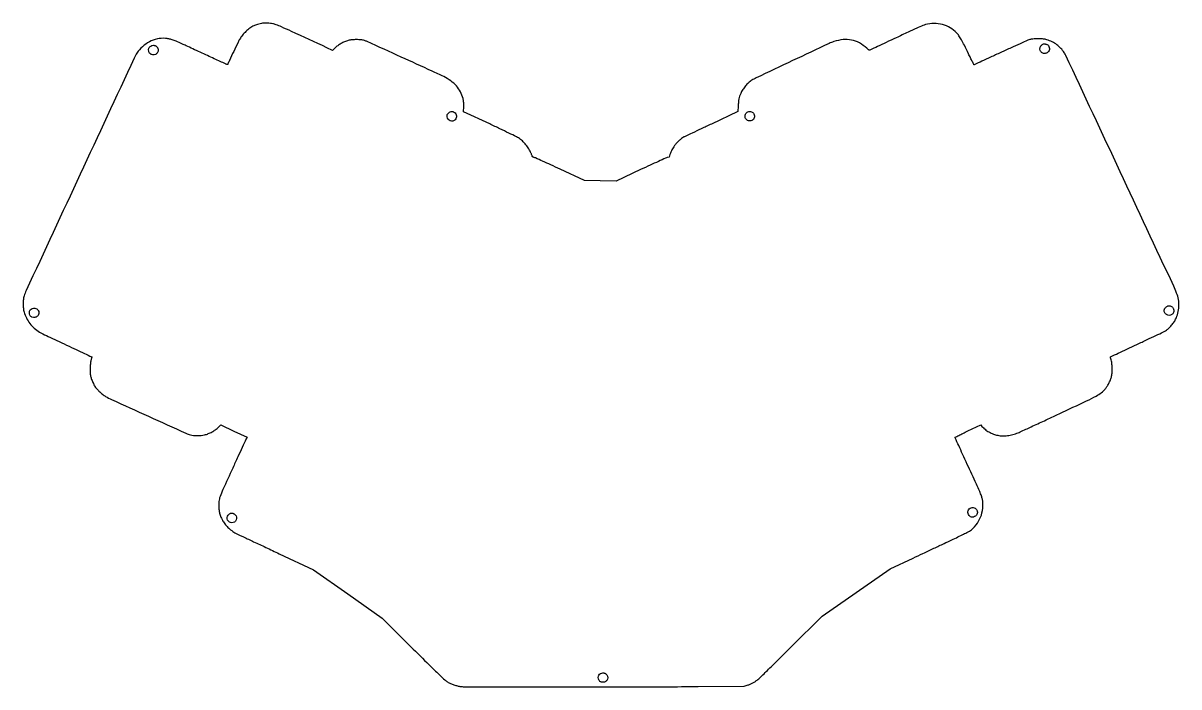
# Model space of a CAD drawing. Extents: x 0 to 2966, y 0 to 1703.
import ezdxf

# ---------------------------------------------------------------- set-up
doc = ezdxf.new("R2010")
doc.units = 0

msp = doc.modelspace()

# ---------------------------------------------------------------- linework, layer by layer
for points in [[(615, 1702.333893, 0.013185), (608.451595, 1701.124802, 0.013648), (602.051577, 1699.584057, 0.014377), (596.451535, 1697.898944, 0.035747), (592.5, 1696.263048, 0.043317), (582.350445, 1690.032588, 0.030713), (572.112542, 1681.434831, 0.030675), (562.986939, 1671.629686, 0.042687), (556.190535, 1661.756236, 0.017191), (552.084211, 1653.929302, 0.001077), (540.817848, 1630.404124, 0.001152), (529.714836, 1606.952206, 0.015494), (525.935249, 1598.229496, -0.037554), (525.302498, 1596.929474, -0.213267), (524.692199, 1596.491454, -0.140044), (523.79841, 1596.559512, -0.013657), (521.766955, 1597.374646, -0.00524), (519.3491, 1598.452602, -0.000091), (506.240918, 1604.464988, -0.00023), (490.981428, 1611.475965, -0.000153), (473.5, 1619.524039, 0.000044), (454.768009, 1628.152813, 0.000041), (435.696875, 1636.933877, 0.000041), (418.822024, 1644.700315, 0.000146), (408, 1649.676113, 0.006597), (392.7614, 1656.435175, 0.021839), (382.494085, 1660.307008, 0.030999), (374.058265, 1662.505702, 0.029753), (365.298874, 1663.682076, 0.073704), (344.755854, 1662.177069, 0.064082), (324.454232, 1654.806375, 0.063224), (306.430625, 1642.408732, 0.067901), (292.569781, 1626.164526, 0.033885), (285.38591, 1613.109557, 0.000035), (146.815535, 1315.097396, 0.000036), (8.353442, 1017.208044, 0.033127), (2.862252, 1003, 0.04885), (0.989935, 993.99276, 0.026394), (0.37177, 982.672153, 0.026305), (0.954963, 971.206769, 0.043747), (2.788948, 961.714544, 0.0483), (8.786721, 946.469355, 0.045532), (17.696392, 932.332065, 0.045542), (29.015359, 920.043988, 0.048376), (42.159289, 910.283698, 0.023471), (46.144168, 908.131936, 0.000578), (64.878041, 899.150992, 0.001251), (86.897737, 888.693736, 0.000851), (112, 876.901631, -0.000057), (136.744858, 865.325376, -0.000094), (157.606309, 855.558191, -0.000002), (176.523302, 846.696953, -0.048298), (176.681052, 846.603548, -0.306133), (176.73067, 846.465709, -0.000848), (176.217364, 844.458074, -0.004452), (175.607381, 842.173486, -0.002713), (174.848298, 839.485615, 0.024439), (173.910843, 835.514075, 0.0154), (173.188493, 830.802661, 0.012953), (172.652201, 825.200103, 0.007627), (172.28726, 818.482562, 0.021251), (172.327985, 806.768184, 0.039441), (173.510593, 797.342447, 0.040267), (176.137001, 788.349351, 0.023194), (180.647632, 778, 0.015251), (183.544867, 772.540565, 0.031407), (186.198965, 768.5, 0.027412), (189.563377, 764.495794, 0.009105), (194.911796, 759, 0.011582), (199.384767, 754.768918, 0.012755), (203.910205, 750.887482, 0.013707), (208.188208, 747.594495, 0.024757), (211.888408, 745.174979, 0.025846), (227.219002, 737.2342, 0.000366), (321.723036, 694.405373, 0.00025), (418.278342, 650.790063, 0.038966), (429.5, 646.746068, 0.042044), (437.479338, 645.261435, 0.023035), (447.41647, 644.725755, 0.023021), (457.392049, 645.107431, 0.040866), (465.5, 646.465543, 0.032094), (475.530795, 649.698777, 0.032315), (485.041524, 654.183099, 0.032187), (493.929944, 659.874655, 0.031286), (502.103843, 666.710037), (507.707686, 672.02562), (541.30194, 656.362781), (574.896194, 640.699941), (573.571251, 638.099971, 0.00968), (572.573014, 636.043647, 0.000045), (562.639832, 614.526241, 0.000213), (551.357843, 590.053757, 0.000135), (538.21847, 561.5, 0.001151), (513.050731, 506.434418, 0.020033), (505.624373, 488.178075, 0.057565), (502.739743, 475.928536, 0.04115), (502.26038, 461.842757, 0.029383), (503.488532, 450.406716, 0.040458), (506.010219, 440.389226, 0.039837), (510.148427, 430.792265, 0.027287), (516.26425, 420.619599, 0.040203), (523.824672, 411.197763, 0.039114), (532.860617, 403.012821, 0.035139), (543.941623, 395.63219, 0.022672), (557.684412, 388.616751, -0.00294), (565.748768, 384.893423, -0.000149), (591.903477, 372.621114, -0.000239), (622.980831, 358.009561, -0.000173), (657.582745, 341.706068), (745.66549, 300.166594), (833.582745, 238.483669), (921.5, 176.800743), (1001.5, 97.147763, 0.000512), (1048.171477, 50.773857, 0.004225), (1069.603336, 29.878462, 0.007824), (1082.39237, 17.997009, 0.050365), (1089.5, 12.789277, 0.028069), (1097.135627, 8.857017, 0.021474), (1105.872177, 5.402911, 0.021466), (1114.877247, 2.709456, 0.027963), (1123.322359, 1.069545, 0.033866), (1136.114543, 0.196017, 0.000058), (1355.043592, 0.117809, 0.000524), (1562.504475, 0.285506, 0.000946), (1732.5, 0.922956), (1850.5, 1.588753), (1858.5, 4.354012, 0.019848), (1865.583702, 7.121844, 0.019515), (1872.466621, 10.456924, 0.019428), (1879.098305, 14.334377, 0.019252), (1885.429816, 18.726058, 0.032062), (1889.733254, 22.417763, 0.000495), (1913.070008, 45.234293, 0.001322), (1940.093655, 71.848306, 0.000874), (1971, 102.554719), (2050.5, 181.817158), (2137.829348, 242.488724), (2225.158696, 303.160289), (2283.829348, 330.681597, 0.000029), (2309.252489, 342.608908, 0.000022), (2337.150161, 355.700601, 0.000022), (2363.339697, 367.993518, 0.000051), (2382.958433, 377.205735, 0.002208), (2398.859377, 384.760098, 0.002987), (2413.160036, 391.737208, 0.002016), (2425.095677, 397.709037, 0.032717), (2428.958433, 399.989755, 0.077043), (2445.415815, 415.400037, 0.070942), (2456.993421, 435.48935, 0.070185), (2462.581406, 458.222375, 0.072612), (2461.561708, 481.341337, 0.037515), (2459.191846, 490.107141, 0.016813), (2454.842723, 501.232354, 0.006172), (2446.324668, 520.377226, 0.000486), (2422.988903, 571, -0.000496), (2411.018317, 596.969513, -0.000808), (2400.914128, 619.041257, -0.000085), (2391.917189, 638.787372, -0.077937), (2391.646827, 639.757472, -0.311606), (2392.046251, 640.510113, -0.001279), (2400.870886, 645.061733, -0.005302), (2411.35352, 650.295013, -0.002854), (2424.380403, 656.535125), (2457.260805, 672.055305), (2460.645459, 668.101098, 0.052894), (2468.366253, 660.804454, 0.034861), (2478.583002, 654.084755, 0.034286), (2489.899775, 648.70801, 0.043955), (2500.95416, 645.443611, 0.044633), (2513.070022, 644.104448, 0.0357), (2526.192037, 644.767565, 0.034004), (2539.757024, 647.374161, 0.031547), (2553.198079, 651.841782, 0.012393), (2558.564417, 654.166228, 0.000218), (2587.230342, 667.451222, 0.000549), (2620.600225, 682.978421, 0.000366), (2658.798832, 700.837516, 0.000849), (2729.090611, 733.909635, 0.01246), (2753.529939, 746.213061, 0.036924), (2766.816535, 754.63813, 0.059152), (2776.565216, 763.850119, 0.033585), (2781.245759, 770.291455, 0.019782), (2785.989745, 778.544823, 0.019804), (2790.047885, 787.108842, 0.034956), (2792.604591, 794.5, 0.044554), (2794.484921, 805.191075, 0.027992), (2794.854119, 817.88379, 0.027942), (2793.800468, 830.58626, 0.043194), (2791.345414, 841.314783, -0.011877), (2790.788829, 843.196803, -0.017816), (2790.401393, 844.865312, -0.012926), (2790.171223, 846.233381, -0.235787), (2790.307173, 846.640506, -0.086405), (2790.780948, 846.973768, -0.000031), (2810.446972, 856.245925, -0.000511), (2832.297465, 866.519082, -0.000311), (2858.1507, 878.622314, 0.000552), (2884.251583, 890.856871, 0.000839), (2906.906841, 901.553327, 0.000299), (2926.426032, 910.823527, 0.021529), (2929.576909, 912.492203, 0.043229), (2937.514463, 918.117002, 0.031806), (2945.283606, 925.597755, 0.031308), (2952.186804, 934.167213, 0.037269), (2957.532607, 943.064749, 0.056884), (2963.342359, 958.839845, 0.050375), (2965.761263, 976.185107, 0.049895), (2964.66914, 993.832087, 0.053363), (2960.08953, 1010.5, 0.015651), (2952.510915, 1028.126378, 0.000028), (2815.249148, 1321.65286, 0.000013), (2675.937107, 1619.500909, 0.033493), (2671.520484, 1627.5, 0.047475), (2663.162672, 1638.129467, 0.044307), (2652.767981, 1647.265445, 0.04295), (2640.597882, 1654.670786, 0.039152), (2626.964757, 1660.155986, 0.0205), (2622.342843, 1661.401689, 0.029841), (2618.178554, 1662.084862, 0.020931), (2612.999311, 1662.401639, 0.005194), (2604.5, 1662.476786, 0.005937), (2596.874512, 1662.374427, 0.015004), (2591.3358, 1662.067805, 0.020068), (2586.941837, 1661.513715, 0.026843), (2583.020416, 1660.639917, 0.035982), (2578.443482, 1658.995856, 0.00093), (2558.521157, 1650.131416, 0.001967), (2535.175645, 1639.581317, 0.001342), (2508.717671, 1627.413131, -0.000392), (2482.662748, 1615.370293, -0.000646), (2460.612745, 1605.2341, -0.000038), (2440.739279, 1596.131342, -0.115796), (2440.197255, 1596.022102, -0.274392), (2439.793149, 1596.279579, -0.000421), (2435.739194, 1604.318732, -0.003047), (2431.226231, 1613.424669, -0.001856), (2426, 1624.23491, 0.004362), (2415.388117, 1645.907215, 0.013505), (2407.705803, 1660.27309, 0.019821), (2401.377868, 1670.417764, 0.037405), (2395.375263, 1677.961388, 0.075173), (2379.238368, 1690.846883, 0.066791), (2359.360437, 1699.026774, 0.064926), (2337.485014, 1701.827393, 0.063954), (2315.505542, 1698.952306, 0.038023), (2309.234663, 1696.777628, 0.002988), (2293.062945, 1689.637115, 0.003295), (2271.031271, 1679.576471, 0.001261), (2240.505542, 1665.299491, -0.000119), (2214.726514, 1653.170729, -0.000194), (2192.815528, 1642.878574, -0.000021), (2173.240187, 1633.693805, -0.017264), (2172.249447, 1633.270085, -0.233371), (2171.476473, 1633.339001, -0.016028), (2169.58544, 1634.576626, -0.020209), (2167.350178, 1636.282861, -0.013629), (2164.936583, 1638.398227, 0.060402), (2146.043584, 1652.064966, 0.076752), (2125.866943, 1659.484512, 0.075198), (2104.064101, 1660.55513, 0.055226), (2080.364714, 1655.469398, 0.029576), (2068.372863, 1650.667703, 0.000233), (1974.766498, 1606.546557, 0.000226), (1881.059679, 1562.272696, 0.030527), (1870.064134, 1556.224728, 0.042457), (1861.647535, 1549.84269, 0.033121), (1853.647555, 1541.608012, 0.032833), (1846.726279, 1532.294185, 0.039283), (1841.5365, 1522.678451, 0.024751), (1838.739461, 1515.400127, 0.030292), (1836.888239, 1508.351644, 0.026309), (1835.734017, 1500.37314, 0.012932), (1835.065444, 1490.133682), (1834.5, 1475.767365), (1766.5, 1443.93397, 0.000215), (1740.141761, 1431.580853, 0.000328), (1717.26751, 1420.830265, 0.000113), (1697.518204, 1411.527096, 0.0087), (1694.389397, 1409.985276, 0.051991), (1689.370207, 1406.702994, 0.01735), (1682.751176, 1400.924188, 0.017783), (1676.295498, 1394.434976, 0.032656), (1671.598621, 1388.649951, 0.016522), (1667.93096, 1383.095961, 0.02075), (1664.925039, 1377.71062, 0.020787), (1662.379976, 1372.102591, 0.016681), (1660.100139, 1365.878299), (1657.922329, 1359.256598), (1652.711165, 1357.745799, 0.034824), (1648.967873, 1356.371755, 0.000701), (1630.570115, 1348.093503, 0.001658), (1609.115106, 1338.31762, 0.001113), (1584.655183, 1327.008465), (1521.810365, 1297.78193), (1481.158453, 1298.524643), (1440.506541, 1299.267355), (1378.503271, 1328.070194, 0.001267), (1354.398277, 1339.193675, 0.001907), (1333.318148, 1348.75947, 0.00075), (1315.178969, 1356.874765, 0.043841), (1311.75, 1358.055231, -0.017674), (1309.929878, 1358.577182, -0.026869), (1308.395313, 1359.169457, -0.025079), (1307.251154, 1359.753842, -0.268281), (1307, 1360.188233, 0.085169), (1306.889506, 1360.832201, 0.003477), (1306.086395, 1363.054314, 0.005982), (1305.081409, 1365.678593, 0.004197), (1303.889857, 1368.609935, 0.038716), (1298.074754, 1380.00484, 0.03455), (1290.370594, 1390.834355, 0.034653), (1281.276101, 1400.466627, 0.03961), (1271.313365, 1408.289366, 0.032156), (1266.327912, 1411.158318, 0.001191), (1246.831338, 1420.709107, 0.00216), (1223.687671, 1431.854744, 0.001516), (1197.538, 1444.211983), (1130.576, 1475.607394), (1130.841411, 1488.553697, 0.007315), (1130.882259, 1495.514265, 0.019031), (1130.647798, 1500.518379, 0.023458), (1130.074745, 1504.84154, 0.01797), (1129.059255, 1509.5, 0.059823), (1122.436687, 1526.570951, 0.058713), (1111.928114, 1541.707287, 0.055258), (1097.558463, 1554.72927, 0.043348), (1079.5, 1565.534235, 0.005801), (1049.657318, 1579.618165, 0.000463), (970.312819, 1615.855536, 0.000109), (883.401963, 1655.428351, 0.031619), (876, 1658.246954, 0.051694), (867.261425, 1659.994029, 0.02356), (855.614674, 1660.540866, 0.023597), (843.85519, 1659.983292, 0.046899), (834.700818, 1658.238918, 0.028625), (825.029855, 1654.826014, 0.030977), (816.072829, 1650.405809, 0.030988), (807.733471, 1644.914477, 0.02869), (799.907989, 1638.301249), (794.315978, 1632.996951), (779.407989, 1639.864145, 0.000143), (689.106602, 1681.429086, 0.00329), (663.188504, 1693.143991, 0.011203), (649.589181, 1698.822172, 0.042856), (640.792158, 1701.423052, 0.026727), (634.861886, 1702.309399, 0.014906), (627.573459, 1702.784625, 0.01487), (620.423364, 1702.824388, 0.033021)], [(342.613215, 1642.715651, -0.02813), (344.426056, 1640.856293, -0.059053), (345.561541, 1639.191263, -0.061603), (346.248039, 1637.353477, -0.033168), (346.653337, 1634.965651, -0.147941), (345.234973, 1627.666628, -0.158105), (340.031074, 1622.605407, -0.157638), (332.834404, 1621.553176, -0.147005), (326.149046, 1624.86077, -0.15142), (322.588316, 1631.095918, -0.150696), (323.169, 1638.265094, -0.15003), (327.692572, 1643.884227, -0.149897), (334.59141, 1646, -0.031523), (337.027832, 1645.846242, -0.065734), (338.863741, 1645.3631, -0.062401), (340.570344, 1644.401205, -0.025989)], [(2629.178001, 1646.858836, -0.124933), (2632.496229, 1642.974987, -0.111662), (2633.738685, 1637.809416, -0.107694), (2632.648983, 1632.459025, -0.109126), (2629.434221, 1628.076389, -0.157563), (2622.494108, 1625.076681, -0.159998), (2615.1598, 1626.731307, -0.158978), (2610.202747, 1632.425669, -0.155529), (2609.500713, 1640.003245, -0.089439), (2610.655443, 1642.77604, -0.045611), (2612.988938, 1645.756979, -0.045754), (2615.761941, 1648.208914, -0.110009), (2618.258484, 1649.304232, -0.059121), (2620.945365, 1649.509378, -0.044632), (2623.882664, 1649.122057, -0.044218), (2626.737015, 1648.211851, -0.054586)], [(1106.810176, 1473.974365, -0.112518), (1110.707923, 1470.182705, -0.115839), (1112.525627, 1465.115967, -0.115244), (1111.902008, 1459.748875, -0.110509), (1108.965231, 1455.119077, -0.134559), (1102.849963, 1451.634849, -0.152119), (1096.122811, 1451.981932, -0.150697), (1090.737799, 1456.097915, -0.131562), (1088.24877, 1462.762799, -0.022006), (1088.106075, 1465.51565, -0.071359), (1088.351081, 1467.323654, -0.077112), (1089.082227, 1468.913324, -0.028633), (1090.560866, 1470.889965, -0.071185), (1094.217261, 1474.156609, -0.100194), (1098.254919, 1475.803613, -0.103609), (1102.512382, 1475.723154, -0.080707)], [(1871.303511, 1474.797846, -0.130539), (1874.398924, 1472.006842, -0.083707), (1876.340578, 1467.544751, -0.080022), (1876.765225, 1462.483426, -0.10065), (1875.483073, 1457.967267, -0.127289), (1872.157716, 1454.25492, -0.100836), (1867.149777, 1452.219044, -0.099876), (1861.702368, 1452.295108, -0.122216), (1857.143477, 1454.532726, -0.182417), (1852.753615, 1462.372936, -0.192174), (1854.76369, 1470.951551, -0.186839), (1862.205564, 1475.950472, -0.175829)], [(35.793567, 969.520248, -0.090185), (39.280434, 965.307551, -0.111884), (40.725511, 960.441614, -0.114821), (39.917867, 955.524558, -0.098809), (37.004291, 951.158137, -0.150128), (30.387188, 947.650997, -0.15948), (23.119089, 948.578743, -0.159541), (17.807821, 953.62353, -0.150248), (16.346663, 960.965651, -0.134239), (18.676098, 966.994621, -0.130938), (23.767486, 971.06834, -0.134752), (30.09116, 972.001631, -0.145551)], [(2945.282119, 976.638016, -0.052404), (2948.292116, 974.973642, -0.076636), (2950.477394, 972.885004, -0.077046), (2951.924407, 970.244078, -0.053582), (2952.735505, 966.935294, -0.138395), (2951.763326, 960.120999, -0.146838), (2947.378951, 955.002997, -0.145697), (2940.871261, 953.121107, -0.135737), (2934.189824, 955.025635, -0.075878), (2931.90335, 956.947499, -0.049095), (2929.884713, 959.761697, -0.049398), (2928.469428, 962.885347, -0.081858), (2928, 965.733483, -0.101485), (2928.544478, 968.388413, -0.047584), (2930.232028, 971.480018, -0.046831), (2932.55519, 974.304355, -0.074284), (2935.061664, 976.172735, -0.033295), (2937.861274, 977.442167, -0.078573), (2940.1002, 977.901421, -0.078483), (2942.373167, 977.647731, -0.033161)], [(544.749399, 441.57639, -0.141973), (547.880367, 435.253101, -0.145961), (547.098295, 428.310621, -0.147845), (542.659029, 422.993003, -0.146438), (536, 421, -0.145696), (529.540905, 422.922952, -0.139869), (525.062008, 428.09031, -0.139948), (523.98562, 434.840708, -0.145908), (526.668438, 441.017808, -0.038638), (529.150325, 443.543033, -0.080309), (531.488725, 444.997851, -0.082733), (534.119821, 445.617175, -0.043083), (537.499399, 445.549492, -0.041234), (539.581225, 445.152227, -0.057648), (541.334672, 444.439346, -0.053076), (542.98151, 443.294775, -0.028897)], [(2443.07955, 458.293937, -0.079668), (2445.381455, 456.384149, -0.056876), (2447.290737, 453.626638, -0.055672), (2448.567476, 450.436976, -0.06748), (2449, 447.246754, -0.130182), (2447.727472, 442.442104, -0.099664), (2444.144003, 438.327315, -0.097232), (2439.159159, 435.846516, -0.116858), (2433.938364, 435.662327, -0.122214), (2429.399269, 437.802666, -0.097309), (2425.929075, 441.982057, -0.097966), (2424.313872, 447.137085, -0.125916), (2425.01529, 452.036913, -0.10486), (2428.090832, 456.516482, -0.107092), (2432.698541, 459.321327, -0.108274), (2438.011325, 459.949729, -0.10933)], [(1495.894018, 33.435724, -0.149549), (1499.926521, 27.204867, -0.157366), (1499.673887, 19.922731, -0.157857), (1495.215529, 14.17797, -0.150544), (1488.145781, 12, -0.048527), (1484.523883, 12.352351, -0.080128), (1481.646788, 13.415211, -0.084686), (1479.357363, 15.277029, -0.06053), (1477.494289, 18.011044, -0.12021), (1475.980783, 24.250374, -0.134441), (1477.618588, 30.201222, -0.135915), (1482.038912, 34.442846, -0.124013), (1488.173275, 35.995033, -0.027543), (1490.597344, 35.863986, -0.052801), (1492.498317, 35.449692, -0.056991), (1494.173996, 34.673177, -0.037944)]]:
    msp.add_lwpolyline(points, format="xyb", close=True)

doc.saveas('drawing.dxf')
